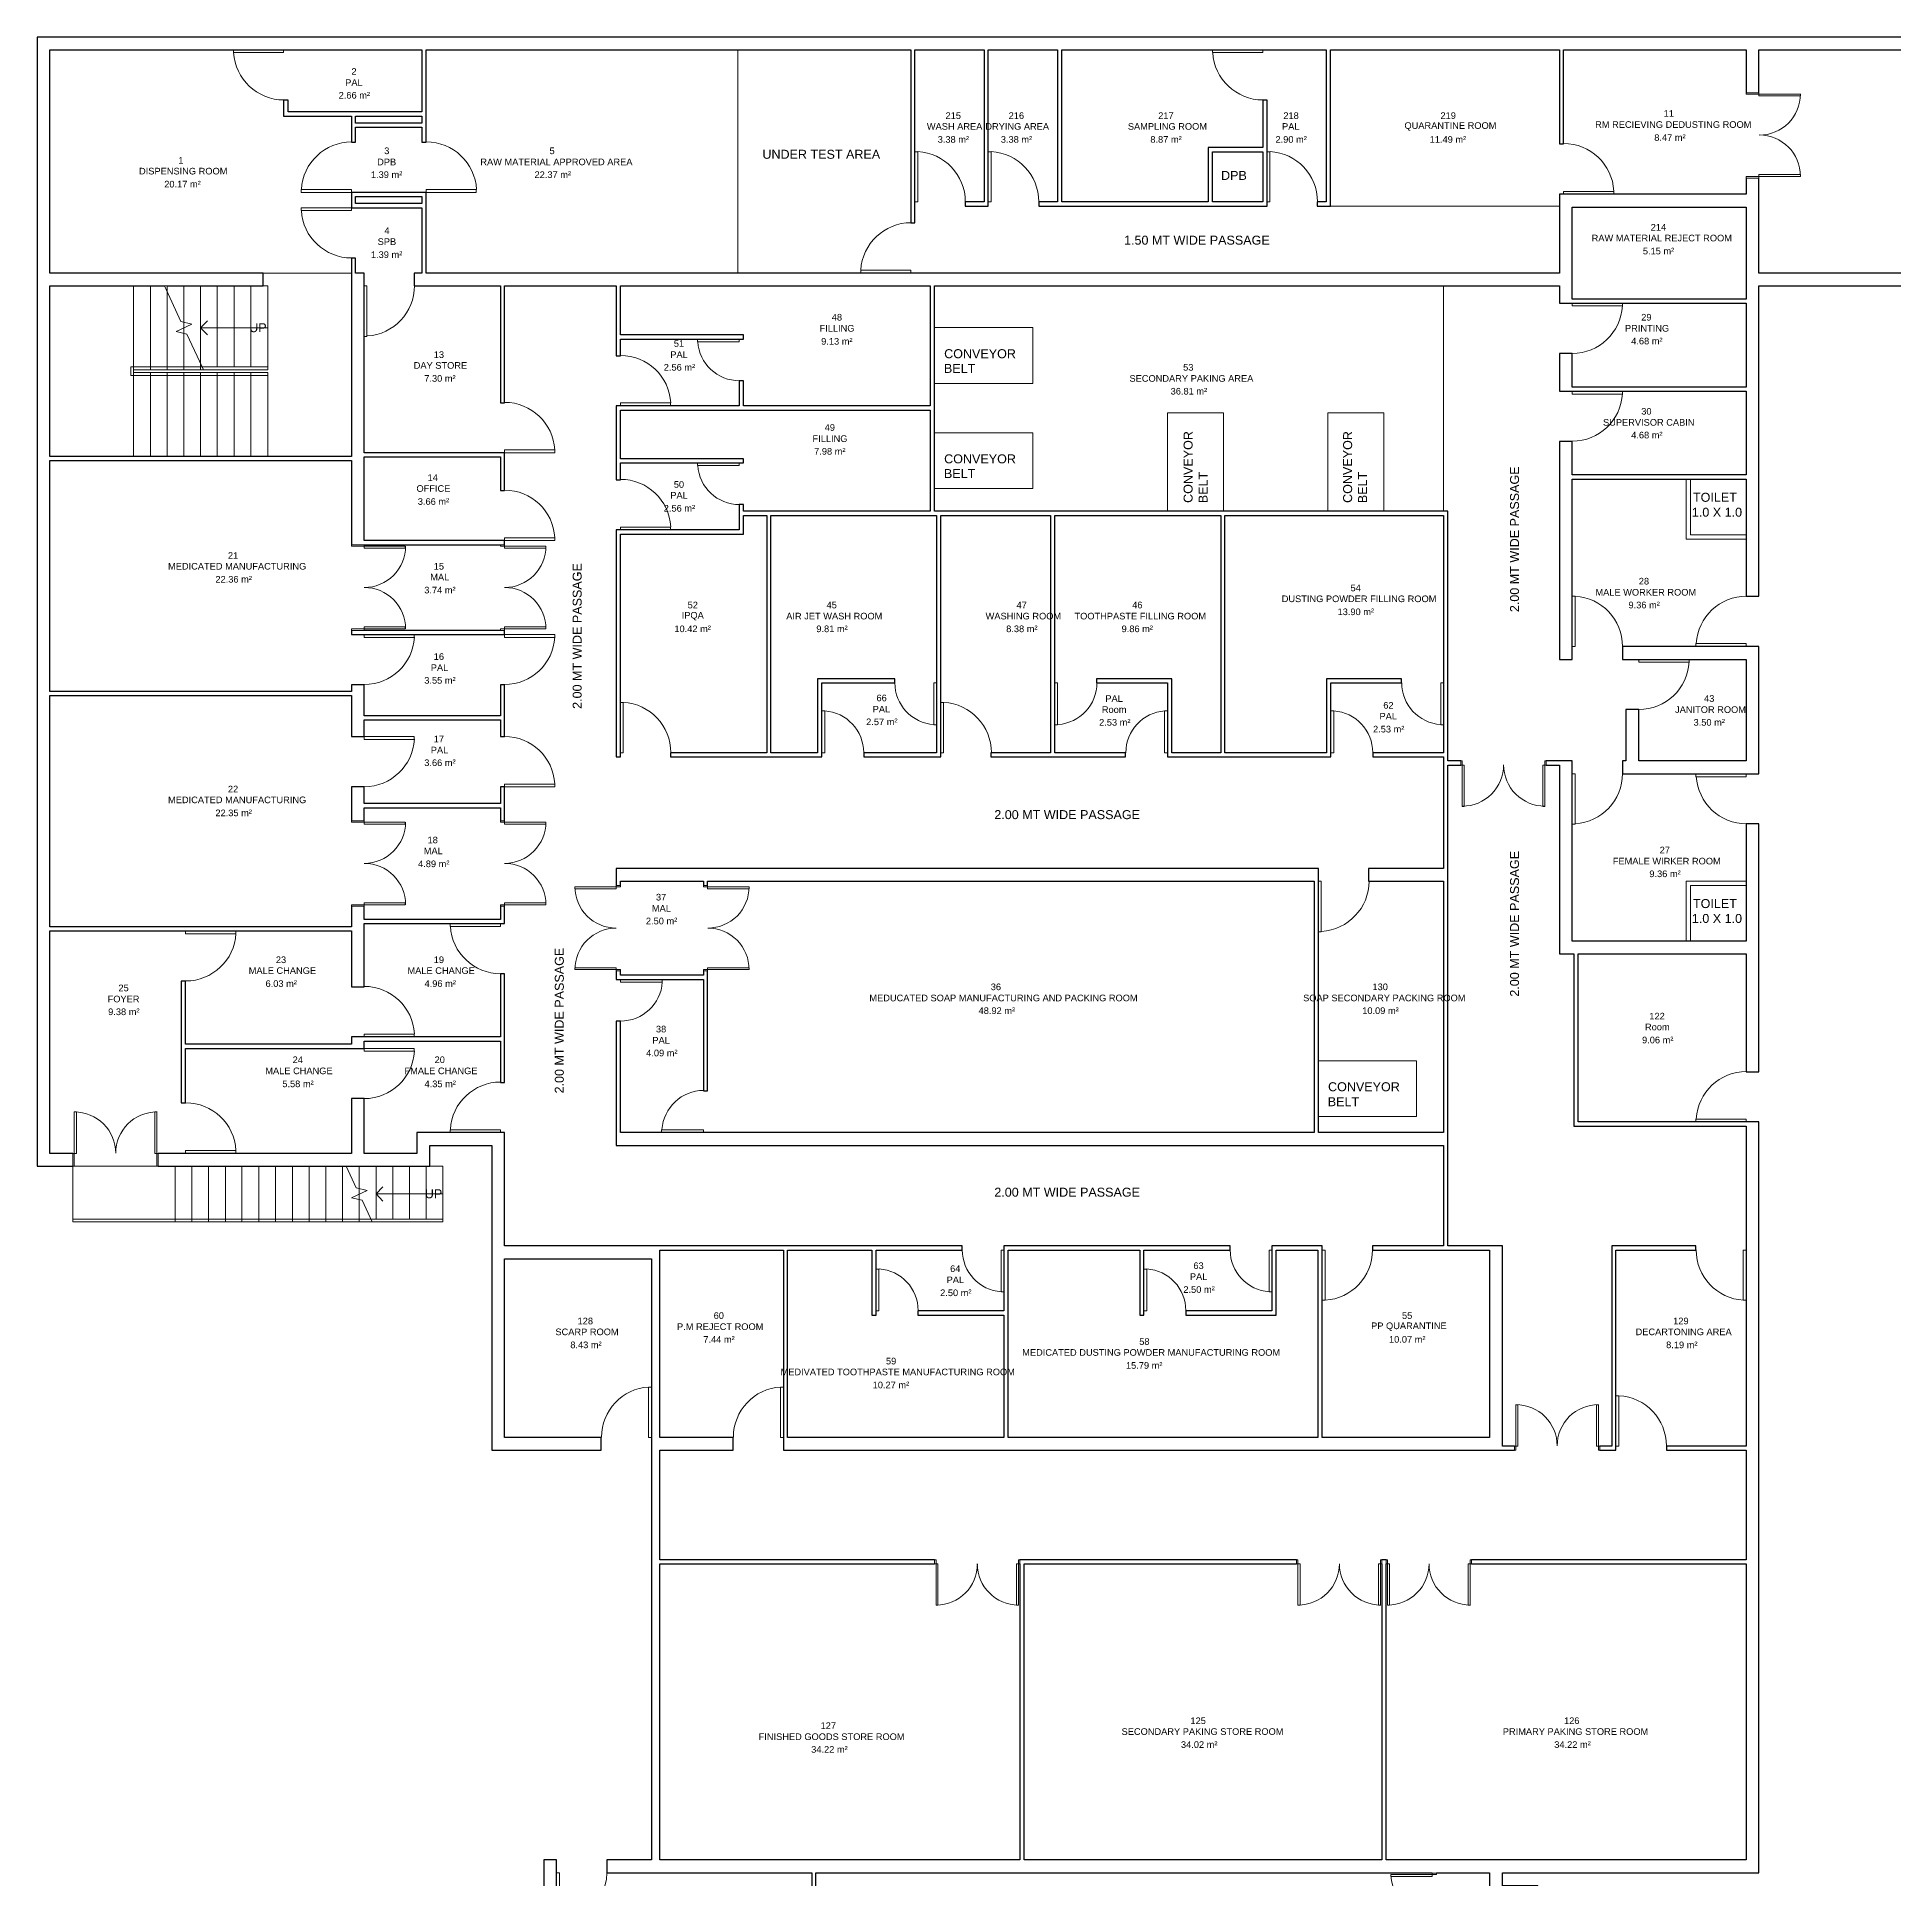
# Model space of a CAD drawing. Header units: millimetres. Extents: x 3935 to 205860, y 1962 to 72633.
# Drawn here: x 51881 to 85173, y 31187 to 64307 of the extents above; entities that cross this region are included whole.
import ezdxf

# ---------------------------------------------------------------- set-up
doc = ezdxf.new("R2010")
doc.units = ezdxf.units.MM
for name, color, linetype in [('PDF_A-AREA', 7, 'Continuous'), ('PDF_A-DETL', 7, 'Continuous'), ('PDF_A-DOOR', 7, 'Continuous'), ('PDF_A-DOOR-FRAM', 7, 'Continuous'), ('PDF_A-DOOR-HDLN', 7, 'Continuous'), ('PDF_A-FLOR-HRAL', 7, 'Continuous'), ('PDF_A-WALL', 7, 'Continuous'), ('PDF_S-STRS', 7, 'Continuous'), ('PDF_S-STRS-ANNO', 7, 'Continuous'), ('PDF_S-STRS-MBND', 7, 'Continuous'), ('PDF_Text', 7, 'Continuous')]:
    doc.layers.add(name, color=color, linetype=linetype)
doc.styles.add('PDF ArialMT', font='arial.ttf')

# ---------------------------------------------------------------- blocks, each defined once
blk = doc.blocks.new('KAVIT GROUND FLOOR')
at = {"layer": 'PDF_A-AREA', "lineweight": 9}
for points in [[(16327, 32892), (16327, 28891)], [(26945, 30091), (31047, 30091)], [(7816, 28891), (9399, 28891)], [(28969, 24629), (28969, 28663)]]:
    blk.add_lwpolyline(points, dxfattribs=at)
at = {"layer": 'PDF_A-DETL', "lineweight": 9}
for points in [[(19847, 26916), (21609, 26916), (21609, 27920), (19847, 27920)], [(24027, 24629), (24027, 26391), (25027, 26391), (25027, 24629)], [(27901, 24629), (27901, 26391), (26901, 26391), (26901, 24629)], [(19847, 26032), (21609, 26032), (21609, 25032), (19847, 25032)], [(33319, 25202), (33319, 24129), (34397, 24129)], [(34397, 24202), (33397, 24202), (33397, 25202)], [(34397, 17997), (33319, 17997), (33319, 16924)], [(33397, 16924), (33397, 17924), (34397, 17924)], [(26731, 13783), (28488, 13783), (28488, 14783), (26731, 14783)]]:
    blk.add_lwpolyline(points, dxfattribs=at)
at = {"layer": 'PDF_A-DOOR', "lineweight": 18}
for points in [[(8185, 32843), (7287, 32843), (7287, 32892), (8185, 32892)], [(25731, 32843), (24833, 32843), (24833, 32892), (25731, 32892)], [(35368, 32067), (34625, 32067), (34625, 32101), (35368, 32101)], [(19551, 30168), (19551, 31066), (19497, 31066), (19497, 30168)], [(20866, 30168), (20866, 31066), (20813, 31066), (20813, 30168)], [(25857, 30168), (25857, 31066), (25809, 31066), (25809, 30168)], [(35368, 30625), (35368, 30659), (34625, 30659), (34625, 30625)], [(9399, 30392), (8496, 30392), (8496, 30338), (9399, 30338)], [(10739, 30392), (11637, 30392), (11637, 30338), (10739, 30338)], [(31120, 30358), (32023, 30358), (32023, 30309), (31120, 30309)], [(9399, 30013), (8496, 30013), (8496, 30061), (9399, 30061)], [(9676, 28663), (9676, 27760), (9627, 27760), (9627, 28663)], [(19424, 28945), (18526, 28945), (18526, 28891), (19424, 28891)], [(31275, 28304), (32178, 28304), (32178, 28353), (31275, 28353)], [(16351, 27663), (15599, 27663), (15599, 27712), (16351, 27712)], [(31275, 26726), (32178, 26726), (32178, 26780), (31275, 26780)], [(14220, 26566), (15118, 26566), (15118, 26513), (14220, 26513)], [(12142, 25726), (13045, 25726), (13045, 25673), (12142, 25673)], [(16351, 25444), (15599, 25444), (15599, 25493), (16351, 25493)], [(14220, 24342), (15118, 24342), (15118, 24294), (14220, 24294)], [(10365, 23964), (9627, 23964), (9627, 23998), (10365, 23998)], [(12142, 24148), (13045, 24148), (13045, 24100), (12142, 24100)], [(12885, 23964), (12142, 23964), (12142, 23998), (12885, 23998)], [(31329, 22201), (31329, 23104), (31275, 23104), (31275, 22201)], [(10365, 22517), (10365, 22556), (9627, 22556), (9627, 22517)], [(9627, 22366), (10525, 22366), (10525, 22420), (9627, 22420)], [(12885, 22517), (12885, 22556), (12142, 22556), (12142, 22517)], [(12142, 22366), (13045, 22366), (13045, 22420), (12142, 22420)], [(32469, 21925), (33373, 21925), (33373, 21973), (32469, 21973)], [(34397, 22255), (33494, 22255), (33494, 22201), (34397, 22201)], [(19837, 21551), (19837, 20798), (19886, 20798), (19886, 21551)], [(22056, 21551), (22056, 20798), (22007, 20798), (22007, 21551)], [(28921, 21551), (28921, 20798), (28969, 20798), (28969, 21551)], [(14269, 20298), (14269, 21201), (14220, 21201), (14220, 20298)], [(17881, 20298), (17881, 21051), (17827, 21051), (17827, 20298)], [(20012, 20298), (20012, 21201), (19963, 21201), (19963, 20298)], [(23973, 20298), (23973, 21051), (24027, 21051), (24027, 20298)], [(27003, 20298), (27003, 21051), (26949, 21051), (26949, 20298)], [(9627, 20536), (10525, 20536), (10525, 20590), (9627, 20590)], [(29304, 19337), (29343, 19337), (29343, 20080), (29304, 20080)], [(30751, 19337), (30751, 20080), (30785, 20080), (30785, 19337)], [(12142, 19740), (13045, 19740), (13045, 19687), (12142, 19687)], [(31329, 19924), (31329, 19021), (31275, 19021), (31275, 19924)], [(34397, 19871), (33494, 19871), (33494, 19924), (34397, 19924)], [(10365, 19021), (9627, 19021), (9627, 19055), (10365, 19055)], [(12885, 19021), (12142, 19021), (12142, 19055), (12885, 19055)], [(26780, 17997), (26780, 17094), (26731, 17094), (26731, 17997)], [(13404, 17895), (13404, 17861), (14142, 17861), (14142, 17895)], [(16526, 17861), (15783, 17861), (15783, 17895), (16526, 17895)], [(10365, 17575), (10365, 17609), (9627, 17609), (9627, 17575)], [(12885, 17575), (12885, 17609), (12142, 17609), (12142, 17575)], [(6428, 17055), (7326, 17055), (7326, 17109), (6428, 17109)], [(12069, 17186), (11171, 17186), (11171, 17240), (12069, 17240)], [(13404, 16448), (14142, 16448), (14142, 16414), (13404, 16414)], [(16526, 16414), (16526, 16448), (15783, 16448), (15783, 16414)], [(14220, 16191), (14968, 16191), (14968, 16240), (14220, 16240)], [(9627, 15259), (10525, 15259), (10525, 15210), (9627, 15210)], [(9627, 14953), (10525, 14953), (10525, 15002), (9627, 15002)], [(4471, 13866), (4471, 13123), (4433, 13123), (4433, 13866)], [(5913, 13866), (5879, 13866), (5879, 13123), (5913, 13123)], [(34397, 13734), (33494, 13734), (33494, 13686), (34397, 13686)], [(12069, 13545), (11171, 13545), (11171, 13497), (12069, 13497)], [(15710, 13545), (14958, 13545), (14958, 13497), (15710, 13497)], [(6428, 13176), (7326, 13176), (7326, 13123), (6428, 13123)], [(21046, 11390), (21046, 10642), (21094, 10642), (21094, 11390)], [(25847, 11390), (25847, 10642), (25896, 10642), (25896, 11390)], [(26848, 11390), (26848, 10491), (26794, 10491), (26794, 11390)], [(34343, 11390), (34343, 10491), (34397, 10491), (34397, 11390)], [(18852, 10302), (18852, 11050), (18803, 11050), (18803, 10302)], [(23653, 10302), (23653, 11050), (23600, 11050), (23600, 10302)], [(14725, 8035), (14725, 8933), (14778, 8933), (14778, 8035)], [(17089, 8035), (17089, 8933), (17143, 8933), (17143, 8035)], [(32115, 7879), (32115, 8778), (32062, 8778), (32062, 7879)], [(30304, 8617), (30304, 7879), (30265, 7879), (30265, 8617)], [(31746, 8617), (31712, 8617), (31712, 7879), (31746, 7879)], [(19876, 5030), (19910, 5030), (19910, 5768), (19876, 5768)], [(21318, 5030), (21318, 5768), (21352, 5768), (21352, 5030)], [(26362, 5030), (26401, 5030), (26401, 5768), (26362, 5768)], [(27809, 5030), (27809, 5768), (27843, 5768), (27843, 5030)], [(27969, 5030), (28003, 5030), (28003, 5768), (27969, 5768)], [(29416, 5030), (29416, 5768), (29450, 5768), (29450, 5030)], [(28027, 204), (28027, 170), (28770, 170), (28770, 204)]]:
    blk.add_lwpolyline(points, close=True, dxfattribs=at)
at = {"layer": 'PDF_A-DOOR', "lineweight": 9}
for points in [[(10370, 22520, 0.414214), (9630, 23261, 0.414214), (10370, 24001)], [(12885, 22520, 0.414214), (12145, 23261, 0.414214), (12885, 24001)], [(29308, 19343, 0.414214), (30048, 20083, 0.414214), (30789, 19343)], [(10370, 17578, 0.414214), (9630, 18318, 0.414214), (10370, 19059)], [(12885, 17578, 0.414214), (12145, 18318, 0.414214), (12885, 19059)], [(13405, 17898, 0.414214), (14145, 17158, 0.414214), (13405, 16417)], [(16527, 16417, 0.414214), (15786, 17158, 0.414214), (16527, 17898)], [(5916, 13866, 0.414213), (5175, 13125, 0.414214), (4435, 13866)], [(31749, 8622, 0.414214), (31008, 7882, 0.414214), (30268, 8622)], [(26366, 5030, 0.414214), (27106, 5770, 0.414214), (27846, 5030)], [(27971, 5030, 0.414214), (28712, 5770, 0.414214), (29452, 5030)]]:
    blk.add_lwpolyline(points, format="xyb", dxfattribs=at)
at = {"layer": 'PDF_A-DOOR', "lineweight": 18}
blk.add_lwpolyline([(13074, 0), (13074, 233), (13128, 233), (13128, 0)], dxfattribs=at)
at = {"layer": 'PDF_A-DOOR', "lineweight": 9}
for points in [[(13943, 0), (13968, 112), (13977, 233)], [(28027, 204), (28037, 87), (28061, 0)]]:
    blk.add_lwpolyline(points, dxfattribs=at)
for centre, radius, start, end in [((8188, 32896), 901, 183.241, 270), ((25734, 32896), 901, 183.241, 270), ((34629, 32104), 740, 270, 360), ((34629, 30628), 740, 0, 90), ((9402, 30342), 901, 90, 176.759), ((10742, 30342), 901, 3.241, 90), ((19500, 30172), 901, 0, 86.759), ((20816, 30172), 901, 0, 86.759), ((25812, 30172), 901, 0, 86.759), ((31124, 30313), 901, 3.241, 90), ((9402, 30065), 901, 183.241, 270), ((19428, 28895), 901, 90, 176.759), ((9630, 28667), 901, 273.241, 360), ((31279, 28356), 901, 270, 356.759), ((16354, 27715), 750, 183.8892, 270), ((14223, 26516), 901, 3.241, 90), ((31279, 26783), 901, 270, 356.759), ((12145, 25676), 901, 3.241, 90), ((16354, 25496), 750, 183.8892, 270), ((12145, 24103), 901, 3.241, 90), ((14223, 24297), 901, 3.241, 90), ((31279, 22205), 901, 0, 86.759), ((34401, 22205), 901, 90, 176.759), ((9630, 22423), 901, 270, 356.759), ((12145, 22423), 901, 270, 356.759), ((32473, 21977), 901, 270, 356.759), ((19888, 21553), 750, 179.9999, 266.111), ((22011, 21554), 750, 273.8892, 360), ((28972, 21553), 750, 179.9999, 266.1111), ((14223, 20302), 901, 0, 86.759), ((17830, 20302), 750, 0, 86.1108), ((19967, 20302), 901, 0, 86.759), ((24029, 20301), 750, 93.8889, 180.0001), ((26953, 20302), 750, 0, 86.1108), ((9630, 20593), 901, 270, 356.759), ((12145, 19690), 901, 3.241, 90), ((31279, 19928), 901, 273.241, 360), ((34401, 19928), 901, 183.241, 270), ((26735, 18000), 901, 273.241, 360), ((6431, 17112), 901, 270, 356.759), ((12072, 17243), 901, 183.241, 270), ((9630, 15213), 901, 3.241, 90), ((14223, 16243), 750, 270, 356.1108), ((9630, 15005), 901, 270, 356.759), ((12072, 13500), 901, 90, 176.759), ((34401, 13689), 901, 90, 176.759), ((6431, 13126), 901, 3.241, 90), ((15713, 13500), 750, 90, 176.1108), ((21097, 11392), 750, 180, 266.1109), ((25898, 11392), 750, 180, 266.1109), ((26798, 11392), 901, 273.241, 360), ((34399, 11392), 901, 180, 266.759), ((18806, 10305), 750, 0, 86.1108), ((23603, 10305), 750, 0, 86.1108), ((14781, 8037), 901, 93.241, 180), ((17145, 8037), 901, 93.241, 180), ((32065, 7882), 901, 0, 86.759), ((19879, 5770), 740, 270, 360), ((21355, 5770), 740, 180, 270)]:
    blk.add_arc(centre, radius, start, end, dxfattribs=at)
at = {"layer": 'PDF_A-DOOR-FRAM', "lineweight": 18}
for points in [[(34397, 32101), (34397, 32125), (34625, 32125), (34625, 32101)], [(34625, 30596), (34397, 30596), (34397, 30625), (34625, 30625)], [(9627, 23998), (9627, 24022), (9399, 24022), (9399, 23998)], [(12142, 23998), (12142, 24022), (12069, 24022), (12069, 23998)], [(9627, 22517), (9399, 22517), (9399, 22493), (9627, 22493)], [(12142, 22517), (12069, 22517), (12069, 22493), (12142, 22493)], [(29304, 20080), (29304, 20153), (29280, 20153), (29280, 20080)], [(30785, 20080), (30809, 20080), (30809, 20153), (30785, 20153)], [(9627, 19055), (9627, 19080), (9399, 19080), (9399, 19055)], [(12142, 19055), (12142, 19080), (12069, 19080), (12069, 19055)], [(14142, 17895), (14220, 17895), (14220, 17919), (14142, 17919)], [(15710, 17895), (15710, 17919), (15783, 17919), (15783, 17895)], [(9627, 17575), (9399, 17575), (9399, 17550), (9627, 17550)], [(12142, 17575), (12069, 17575), (12069, 17550), (12142, 17550)], [(14142, 16414), (14142, 16390), (14220, 16390), (14220, 16414)], [(15783, 16390), (15710, 16390), (15710, 16414), (15783, 16414)], [(4433, 13123), (4408, 13123), (4408, 12895), (4433, 12895)], [(5913, 13123), (5913, 12895), (5938, 12895), (5938, 13123)], [(30265, 7879), (30241, 7879), (30241, 7807), (30265, 7807)], [(31746, 7879), (31746, 7807), (31770, 7807), (31770, 7879)], [(19876, 5768), (19876, 5840), (19847, 5840), (19847, 5768)], [(21352, 5768), (21381, 5768), (21381, 5840), (21352, 5840)], [(26362, 5768), (26362, 5840), (26338, 5840), (26338, 5768)], [(27843, 5768), (27867, 5768), (27867, 5840), (27843, 5840)], [(27945, 5768), (27945, 5840), (27969, 5840), (27969, 5768)], [(29450, 5840), (29474, 5840), (29474, 5768), (29450, 5768)], [(28770, 204), (28843, 204), (28843, 228), (28770, 228)]]:
    blk.add_lwpolyline(points, close=True, dxfattribs=at)
at = {"layer": 'PDF_A-DOOR-HDLN', "lineweight": 18}
blk.add_lwpolyline([(30027, 5), (30663, 5), (30663, 0)], dxfattribs=at)
at = {"layer": 'PDF_A-FLOR-HRAL', "lineweight": 9}
for points in [[(7899, 27212), (6724, 27212), (5573, 27212), (5447, 27212), (5447, 27061), (7598, 27061), (7899, 27061), (7899, 27110), (7598, 27110), (5496, 27110), (5496, 27163), (5573, 27163), (6748, 27163), (7899, 27163)], [(11040, 11943), (9749, 11943), (6239, 11943), (4408, 11943), (4408, 11894), (6239, 11894), (9773, 11894), (11040, 11894)]]:
    blk.add_lwpolyline(points, close=True, dxfattribs=at)
for points in [[(6724, 27212), (6748, 27163)], [(9749, 11943), (9773, 11894)]]:
    blk.add_lwpolyline(points, dxfattribs=at)
at = {"layer": 'PDF_A-WALL', "lineweight": 25}
for points in [[(29280, 20153), (29047, 20153), (29047, 24629), (19847, 24629), (19847, 28663), (31047, 28663), (31047, 28353), (34397, 28353), (34397, 26852), (31275, 26852), (31275, 27454), (31047, 27454), (31047, 26780), (34397, 26780), (34397, 25279), (31275, 25279), (31275, 25877), (31047, 25877), (31047, 21973), (31275, 21973), (31275, 25202), (34397, 25202), (34397, 23104), (34625, 23104), (34625, 28663), (42854, 28663)], [(43087, 33120), (3767, 33120), (3767, 12895), (4408, 12895)], [(6098, 28663), (7816, 28663), (7816, 28891), (3996, 28891), (3996, 32892), (10661, 32892), (10661, 31785), (8263, 31785), (8263, 31994), (8185, 31994), (8185, 31707), (9399, 31707), (9399, 31236), (9472, 31236), (9472, 31508), (10661, 31508), (10661, 31236), (10739, 31236), (10739, 32892), (19424, 32892), (19424, 29794), (19497, 29794), (19497, 32892), (20740, 32892), (20740, 30168), (20400, 30168), (20400, 30091), (20813, 30091), (20813, 32892), (22056, 32892), (22056, 30168), (21716, 30168), (21716, 30091), (25809, 30091), (25809, 31994), (25731, 31994), (25731, 31144), (24755, 31144), (24755, 30168), (22129, 30168), (22129, 32892), (26867, 32892), (26867, 30168), (26707, 30168), (26707, 30091), (26945, 30091), (26945, 32892), (31047, 32892), (31047, 31207), (31120, 31207), (31120, 32892), (34397, 32892), (34397, 32125)], [(34625, 32125), (34625, 32892), (42854, 32892), (42854, 28891), (34625, 28891), (34625, 30596)], [(34397, 30596), (34397, 30309), (31047, 30309), (31047, 28891), (10739, 28891), (10739, 30338), (9399, 30338), (9399, 30061), (9472, 30061), (10661, 30061), (10661, 28891), (10525, 28891), (10525, 28663), (12069, 28663), (12069, 26571), (12142, 26571), (12142, 28663), (14142, 28663), (14142, 27411), (14220, 27411), (14220, 27712), (16424, 27712), (16424, 27789), (14220, 27789), (14220, 28663), (19774, 28663), (19774, 26513), (16424, 26513), (16424, 26964), (16351, 26964), (16351, 26513), (14142, 26513), (14142, 25192), (14220, 25192), (14220, 25493), (16424, 25493), (16424, 25566), (14220, 25566), (14220, 26440), (19774, 26440), (19774, 24629), (16424, 24629), (16424, 24745), (16351, 24745), (16351, 24294), (14142, 24294), (14142, 20225), (14220, 20225), (14220, 24216), (16424, 24216), (16424, 24551), (16842, 24551), (16842, 20298), (15118, 20298), (15118, 20225), (17827, 20225), (17827, 21551), (19138, 21551), (19138, 21624), (17754, 21624), (17754, 20298), (16914, 20298), (16914, 24551), (19886, 24551), (19886, 20298), (18580, 20298), (18580, 20225), (19963, 20225), (19963, 24551), (21930, 24551), (21930, 20298), (20861, 20298), (20861, 20225), (23274, 20225), (23274, 20298), (22007, 20298), (22007, 24551), (24978, 24551), (24978, 20298), (24100, 20298), (24100, 21624), (22755, 21624), (22755, 21551), (24027, 21551), (24027, 20225), (26949, 20225), (26949, 21551), (28221, 21551), (28221, 21624), (26877, 21624), (26877, 20298), (25051, 20298), (25051, 24551), (28969, 24551), (28969, 20298), (27702, 20298), (27702, 20225), (28969, 20225), (28969, 18225), (27629, 18225), (27629, 17997), (28969, 17997), (28969, 13497), (26731, 13497), (26731, 18225), (14142, 18225), (14142, 17919)], [(9472, 30061), (9472, 30061)], [(12142, 24022), (12142, 24100), (9627, 24100), (9627, 25600), (12069, 25600), (12069, 24998), (12142, 24998), (12142, 25673), (9627, 25673), (9627, 28891), (9472, 28891), (9472, 29163), (9399, 29163), (9399, 25610), (3996, 25610), (3996, 28663), (6049, 28663)], [(9399, 17550), (9399, 17181), (3996, 17181), (3996, 21323), (9399, 21323), (9399, 20590), (9627, 20590), (9627, 20891), (12069, 20891), (12069, 20590), (12142, 20590), (12142, 21517), (12069, 21517), (12069, 20963), (9627, 20963), (9627, 21517), (9399, 21517), (9399, 21395), (3996, 21395), (3996, 25537), (9399, 25537), (9399, 24022)], [(9627, 24022), (12069, 24022)], [(9399, 22493), (9399, 22420), (12142, 22420), (12142, 22493)], [(12069, 22493), (9627, 22493)], [(30241, 7879), (30027, 7879), (30027, 11467), (29047, 11467), (29047, 20080), (29280, 20080)], [(30809, 20080), (31047, 20080), (31047, 16696), (31309, 16696), (31309, 13608), (34397, 13608), (34397, 7879), (32965, 7879), (32965, 7807), (34397, 7807), (34397, 5840), (29474, 5840)], [(30027, 0), (30027, 233), (34625, 233), (34625, 13686), (31387, 13686), (31387, 16696), (34397, 16696), (34397, 14584), (34625, 14584), (34625, 19026), (34397, 19026), (34397, 16924), (31275, 16924), (31275, 20153), (30809, 20153)], [(12142, 19080), (12142, 19687), (12069, 19687), (12069, 19390), (9627, 19390), (9627, 19687), (9399, 19687), (9399, 19080)], [(9627, 19080), (9627, 19313), (12069, 19313), (12069, 19080)], [(15783, 17919), (15783, 17997), (26653, 17997), (26653, 13497), (14220, 13497), (14220, 15492), (14142, 15492), (14142, 13264), (28969, 13264), (28969, 11467), (27697, 11467), (27697, 11390), (29794, 11390), (29794, 8035), (26794, 8035), (26794, 11467), (25896, 11467), (25896, 10302), (24352, 10302), (24352, 10224), (25974, 10224), (25974, 11390), (26721, 11390), (26721, 8035), (21172, 8035), (21172, 11390), (23527, 11390), (23527, 10224), (23600, 10224), (23600, 11390), (25148, 11390), (25148, 11467), (21094, 11467), (21094, 10302), (19551, 10302), (19551, 10224), (21094, 10224), (21094, 8035), (17215, 8035), (17215, 11390), (18725, 11390), (18725, 10224), (18803, 10224), (18803, 11390), (20347, 11390), (20347, 11467), (12142, 11467), (12142, 13497), (10569, 13497), (10569, 13123), (9627, 13123), (9627, 14103), (9399, 14103), (9399, 13123), (5938, 13123)], [(14220, 17919), (14220, 17997), (15710, 17997), (15710, 17919)], [(4408, 13123), (3996, 13123), (3996, 17109), (9399, 17109), (9399, 16109), (9627, 16109), (9627, 17240), (12142, 17240), (12142, 17550)], [(12069, 17550), (12069, 17313), (9627, 17313), (9627, 17550)], [(14142, 16390), (14142, 16240), (15710, 16240), (15710, 14244), (15783, 14244), (15783, 16390)], [(15710, 16390), (15710, 16317), (14220, 16317), (14220, 16390)], [(5938, 12895), (10802, 12895), (10802, 13264), (11914, 13264), (11914, 7807), (13875, 7807), (13875, 8035), (12142, 8035), (12142, 11234), (14778, 11234), (14778, 466), (13977, 466), (13977, 233), (17648, 233), (17648, 0)], [(19847, 5840), (14929, 5840), (14929, 7807), (16240, 7807), (16240, 8035), (14929, 8035), (14929, 11390), (17143, 11390), (17143, 7807), (30241, 7807)], [(31770, 7807), (32062, 7807), (32062, 11390), (33494, 11390), (33494, 11467), (31989, 11467), (31989, 7879), (31770, 7879)], [(21381, 5768), (21381, 466), (14929, 466), (14929, 5768), (19847, 5768)], [(26338, 5840), (21381, 5840)], [(27867, 5768), (27867, 466), (21454, 466), (21454, 5768), (26338, 5768)], [(27945, 5840), (27867, 5840)], [(29474, 5768), (34397, 5768), (34397, 466), (27945, 466), (27945, 5768)], [(13074, 0), (13074, 466), (12846, 466), (12846, 0)], [(17720, 0), (17720, 233), (28770, 233), (28770, 228)], [(28843, 228), (28843, 233), (29794, 233), (29794, 0)]]:
    blk.add_lwpolyline(points, dxfattribs=at)
for points in [[(10661, 31707), (10661, 31581), (9472, 31581), (9472, 31707)], [(24833, 31066), (25731, 31066), (25731, 30168), (24833, 30168)], [(10661, 30265), (10661, 30139), (9472, 30139), (9472, 30265)], [(31275, 30076), (34397, 30076), (34397, 28891), (34397, 28425), (31275, 28425)], [(32241, 21075), (32241, 20153), (32178, 20153), (32178, 19924), (34625, 19924), (34625, 22201), (32178, 22201), (32178, 21973), (34397, 21973), (34397, 20153), (32469, 20153), (32469, 21075)], [(9399, 15210), (9399, 15079), (6428, 15079), (6428, 16206), (6350, 16206), (6350, 14026), (6428, 14026), (6428, 15002), (9627, 15002), (9627, 15133), (12069, 15133), (12069, 14395), (12142, 14395), (12142, 16342), (12069, 16342), (12069, 15210)]]:
    blk.add_lwpolyline(points, close=True, dxfattribs=at)
at = {"layer": 'PDF_S-STRS', "lineweight": 9}
for points in [[(6098, 28663), (6098, 28556), (6098, 28663), (6049, 28663)], [(7899, 28663), (7899, 27212), (7899, 28663), (7816, 28663)], [(7899, 27163), (7598, 27163), (7297, 27163), (6996, 27163), (6748, 27163)], [(11040, 12895), (11040, 11943), (11040, 12895), (10802, 12895)], [(11040, 11894), (10739, 11894), (10438, 11894), (10142, 11894), (9841, 11894), (9773, 11894)]]:
    blk.add_lwpolyline(points, dxfattribs=at)
for points in [[(6399, 28663), (6399, 28013)], [(6695, 28663), (6695, 27270)], [(6996, 28663), (6996, 27212)], [(7297, 28663), (7297, 27212)], [(7598, 28663), (7598, 27212)], [(6399, 27911), (6399, 27814)], [(9540, 12895), (9540, 12496)], [(9841, 12895), (9841, 11943)], [(10142, 12895), (10142, 11943)], [(10438, 12895), (10438, 11943)], [(10739, 12895), (10739, 11943)], [(9540, 12395), (9540, 12293)]]:
    blk.add_lwpolyline(points, close=True, dxfattribs=at)
at = {"layer": 'PDF_S-STRS-ANNO', "lineweight": 9}
for points in [[(7899, 27911), (7598, 27911), (7297, 27911), (6996, 27911), (6695, 27911), (6821, 28037)], [(6695, 27911), (6821, 27789)], [(11040, 12395), (10739, 12395), (10438, 12395), (10142, 12395), (9841, 12395), (9962, 12521)], [(9841, 12395), (9962, 12268)]]:
    blk.add_lwpolyline(points, dxfattribs=at)
at = {"layer": 'PDF_S-STRS-MBND', "lineweight": 9}
for points in [[(5496, 28663), (3996, 28663), (3996, 25610), (5496, 25610), (5496, 27110), (5496, 27163)], [(5797, 28663), (5797, 27163)], [(6098, 28556), (6098, 27163)], [(6399, 28013), (6399, 27911)], [(6399, 27814), (6399, 27163)], [(5496, 25610), (5496, 27110), (7899, 27110), (7899, 25610)], [(5797, 25610), (5797, 27110)], [(6098, 25610), (6098, 27110)], [(6399, 25610), (6399, 27110)], [(6695, 27270), (6695, 27163)], [(6695, 25610), (6695, 27110)], [(6996, 25610), (6996, 27110)], [(7297, 25610), (7297, 27110)], [(7598, 25610), (7598, 27110)], [(6239, 12895), (6239, 11894)], [(6540, 12895), (6540, 11894)], [(6841, 12895), (6841, 11894)], [(7142, 12895), (7142, 11894)], [(7438, 12895), (7438, 11894)], [(7739, 12895), (7739, 11894)], [(8040, 12895), (8040, 11894)], [(8341, 12895), (8341, 11894)], [(8642, 12895), (8642, 11894)], [(8938, 12895), (8938, 11894)], [(9239, 12895), (9239, 11894)], [(9540, 12496), (9540, 12395)], [(9540, 12293), (9540, 11894)]]:
    blk.add_lwpolyline(points, close=True, dxfattribs=at)
for points in [[(6724, 27212), (6452, 27799), (6258, 27848), (6540, 27979), (6345, 28027), (6049, 28663), (5496, 28663), (5496, 27163), (6748, 27163)], [(9307, 12895), (9486, 12506), (9681, 12458), (9399, 12327), (9593, 12283), (9773, 11894), (4408, 11894), (4408, 12895), (8904, 12895)]]:
    blk.add_lwpolyline(points, dxfattribs=at)
at = {"layer": 'PDF_Text', "attachment_point": 4, "style": 'PDF ArialMT'}
for s, insert, char_height in [('PAL', (9288, 32306), 118.7), ('2', (9399, 32505), 119), ('2.66 m²', (9171, 32078), 118.7), ('215', (20047, 31714), 118.7), ('216', (21178, 31714), 118.7), ('217', (23858, 31714), 118.7), ('218', (26101, 31714), 118.7), ('219', (28917, 31714), 118.7), ('11', (32917, 31753), 118.7), ('WASH AREA', (19712, 31520), 118.7), ('3.38 m²', (19906, 31287), 118.7), ('DRYING AREA', (20760, 31520), 118.67), ('3.38 m²', (21037, 31287), 118.7), ('SAMPLING ROOM', (23314, 31520), 118.67), ('8.87 m²', (23717, 31287), 118.7), ('2.90 m²', (25960, 31287), 118.7), ('PAL', (26077, 31520), 118.7), ('QUARANTINE ROOM', (28271, 31520), 118.67), ('11.49 m²', (28723, 31287), 118.7), ('RM RECIEVING DEDUSTING ROOM', (31689, 31554), 118.67), ('8.47 m²', (32748, 31321), 118.7), ('1', (6297, 30913), 119), ('3', (9987, 31083), 119), ('5', (12949, 31083), 119), ('UNDER TEST AREA', (16765, 31021), 160.92), ('DISPENSING ROOM', (5593, 30719), 118.67), ('1.39 m²', (9749, 30656), 118.7), ('DPB', (9861, 30884), 118.7), ('RAW MATERIAL APPROVED AREA', (11710, 30884), 118.67), ('22.37 m²', (12681, 30656), 118.7), ('DPB', (24984, 30643), 160.9), ('20.17 m²', (6045, 30486), 118.7), ('4', (9992, 29656), 119), ('214', (32684, 29714), 118.7), ('SPB', (9870, 29456), 118.7), ('1.50 MT WIDE PASSAGE', (23246, 29482), 160.92), ('RAW MATERIAL REJECT ROOM', (31626, 29520), 118.67), ('5.15 m²', (32544, 29287), 118.7), ('1.39 m²', (9749, 29223), 118.7), ('UP', (7569, 27914), 160), ('48', (18008, 28102), 118.7), ('29', (32515, 28102), 118.7), ('51', (15177, 27631), 118.7), ('FILLING', (17789, 27903), 118.7), ('9.13 m²', (17818, 27670), 118.7), ('PRINTING', (32223, 27903), 118.7), ('4.68 m²', (32335, 27675), 118.7), ('13', (10875, 27432), 118.7), ('PAL', (15114, 27432), 118.7), ('CONVEYOR', (20022, 27448), 160.9), ('DAY STORE', (10516, 27238), 118.7), ('7.30 m²', (10705, 27005), 118.7), ('2.56 m²', (14997, 27204), 118.7), ('BELT', (20018, 27186), 160.9), ('SECONDARY PAKING AREA', (23343, 27005), 118.67), ('53', (24305, 27204), 118.7), ('36.81 m²', (24081, 26776), 118.7), ('30', (32515, 26417), 118.7), ('FILLING', (17663, 25927), 118.7), ('49', (17881, 26126), 118.7), ('SUPERVISOR CABIN', (31830, 26218), 118.67), ('4.68 m²', (32335, 25990), 118.7), ('7.98 m²', (17692, 25699), 118.7), ('CONVEYOR', (20022, 25564), 160.9), ('BELT', (20018, 25302), 160.9), ('OFFICE', (10565, 25033), 118.7), ('14', (10764, 25228), 118.7), ('PAL', (15114, 24912), 118.7), ('50', (15177, 25106), 118.7), ('3.66 m²', (10589, 24800), 118.7), ('2.56 m²', (14997, 24679), 118.7), ('1.0 X 1.0', (33422, 24608), 160.9), ('TOILET', (33442, 24875), 160.9), ('MEDICATED MANUFACTURING', (6113, 23640), 118.67), ('21', (7186, 23834), 118.7), ('15', (10875, 23640), 118.7), ('22.36 m²', (6962, 23407), 118.7), ('MAL', (10812, 23446), 118.7), ('54', (27305, 23252), 118.7), ('28', (32471, 23373), 118.7), ('3.74 m²', (10705, 23213), 118.7), ('52', (15425, 22946), 118.7), ('45', (17915, 22946), 118.7), ('47', (21319, 22946), 118.7), ('46', (23392, 22946), 118.7), ('DUSTING POWDER FILLING ROOM', (26072, 23057), 118.67), ('MALE WORKER ROOM', (31694, 23174), 118.67), ('9.36 m²', (32286, 22946), 118.7), ('IPQA', (15318, 22747), 118.7), ('AIR JET WASH ROOM', (17192, 22747), 118.67), ('WASHING ROOM', (20765, 22747), 118.67), ('TOOTHPASTE FILLING ROOM', (22358, 22747), 118.67), ('13.90 m²', (27072, 22824), 118.7), ('10.42 m²', (15187, 22519), 118.7), ('9.81 m²', (17731, 22519), 118.7), ('8.38 m²', (21134, 22519), 118.7), ('9.86 m²', (23202, 22519), 118.7), ('16', (10875, 22023), 118.7), ('3.55 m²', (10705, 21596), 118.7), ('PAL', (10822, 21824), 118.7), ('66', (18809, 21281), 118.7), ('PAL', (22911, 21271), 118.7), ('43', (33641, 21271), 118.7), ('PAL', (18741, 21081), 118.7), ('Room', (22848, 21072), 118.7), ('PAL', (27824, 20955), 118.7), ('62', (27892, 21149), 118.7), ('JANITOR ROOM', (33121, 21072), 118.67), ('2.57 m²', (18624, 20853), 118.7), ('2.53 m²', (22799, 20844), 118.7), ('2.53 m²', (27708, 20722), 118.7), ('3.50 m²', (33452, 20844), 118.7), ('PAL', (10822, 20348), 118.7), ('17', (10875, 20547), 118.7), ('3.66 m²', (10705, 20120), 118.7), ('22', (7186, 19649), 118.7), ('MEDICATED MANUFACTURING', (6113, 19455), 118.67), ('22.35 m²', (6962, 19222), 118.7), ('2.00 MT WIDE PASSAGE', (20921, 19190), 160.92), ('18', (10764, 18736), 118.7), ('4.89 m²', (10594, 18309), 118.7), ('MAL', (10696, 18542), 118.7), ('FEMALE WIRKER ROOM', (32005, 18358), 118.67), ('27', (32845, 18557), 118.7), ('9.36 m²', (32660, 18130), 118.7), ('37', (14857, 17712), 118.7), ('TOILET', (33442, 17597), 160.9), ('2.50 m²', (14677, 17285), 118.7), ('MAL', (14784, 17513), 118.7), ('1.0 X 1.0', (33422, 17330), 160.9), ('23', (8045, 16590), 118.7), ('19', (10875, 16590), 118.7), ('MALE CHANGE', (7559, 16396), 118.67), ('MALE CHANGE', (10404, 16396), 118.67), ('25', (5224, 16086), 118.7), ('6.03 m²', (7860, 16163), 118.7), ('4.96 m²', (10710, 16163), 118.7), ('36', (20857, 16105), 118.7), ('130', (27698, 16105), 118.7), ('FOYER', (5030, 15887), 118.7), ('9.38 m²', (5040, 15658), 118.7), ('MEDUCATED SOAP MANUFACTURING AND PACKING ROOM', (18682, 15906), 118.67), ('48.92 m²', (20639, 15678), 118.7), ('SOAP SECONDARY PACKING ROOM', (26455, 15906), 118.67), ('10.09 m²', (27514, 15678), 118.7), ('38', (14857, 15348), 118.7), ('Room', (32582, 15386), 118.7), ('122', (32660, 15581), 118.7), ('4.09 m²', (14682, 14920), 118.7), ('PAL', (14793, 15149), 118.7), ('9.06 m²', (32529, 15153), 118.7), ('MALE CHANGE', (7856, 14600), 118.67), ('24', (8346, 14799), 118.7), ('FMALE CHANGE', (10351, 14600), 118.67), ('20', (10890, 14799), 118.7), ('5.58 m²', (8161, 14367), 118.7), ('4.35 m²', (10710, 14367), 118.7), ('CONVEYOR', (26902, 14315), 160.9), ('BELT', (26897, 14048), 160.9), ('UP', (10715, 12397), 160.9), ('2.00 MT WIDE PASSAGE', (20921, 12426), 160.92), ('64', (20129, 11056), 118.7), ('63', (24489, 11109), 118.7), ('2.50 m²', (19950, 10624), 118.7), ('PAL', (20066, 10857), 118.7), ('2.50 m²', (24309, 10682), 118.7), ('PAL', (24426, 10915), 118.7), ('128', (13453, 10119), 118.7), ('P.M REJECT ROOM', (15235, 10017), 118.67), ('60', (15891, 10216), 118.7), ('PP QUARANTINE', (27674, 10017), 118.67), ('55', (28227, 10216), 118.7), ('129', (33087, 10119), 118.7), ('SCARP ROOM', (13055, 9924), 118.7), ('8.43 m²', (13322, 9691), 118.7), ('7.44 m²', (15706, 9789), 118.7), ('58', (23518, 9750), 118.7), ('10.07 m²', (27994, 9789), 118.7), ('DECARTONING AREA', (32413, 9924), 118.67), ('8.19 m²', (32961, 9691), 118.7), ('59', (18979, 9400), 118.7), ('MEDICATED DUSTING POWDER MANUFACTURING ROOM', (21421, 9555), 118.67), ('15.79 m²', (23280, 9322), 118.7), ('MEDIVATED TOOTHPASTE MANUFACTURING ROOM', (17090, 9206), 118.67), ('10.27 m²', (18741, 8973), 118.7), ('125', (24436, 2957), 118.7), ('126', (31131, 2957), 118.7), ('FINISHED GOODS STORE ROOM', (16697, 2671), 118.67), ('127', (17808, 2870), 118.7), ('SECONDARY PAKING STORE ROOM', (23202, 2763), 118.67), ('PRIMARY PAKING STORE ROOM', (30034, 2763), 118.67), ('34.22 m²', (17639, 2443), 118.7), ('34.02 m²', (24266, 2530), 118.7), ('34.22 m²', (30956, 2530), 118.7)]:
    blk.add_mtext(s, dxfattribs=dict(at, insert=insert, char_height=char_height))
at = {"layer": 'PDF_Text', "attachment_point": 4, "rotation": 90, "style": 'PDF ArialMT'}
for s, insert, char_height in [('CONVEYOR', (24395, 24776), 160.9), ('CONVEYOR', (27254, 24776), 160.9), ('BELT', (24662, 24771), 160.9), ('BELT', (27521, 24771), 160.9), ('2.00 MT WIDE PASSAGE', (30245, 22819), 160.92), ('2.00 MT WIDE PASSAGE', (13446, 21086), 160.92), ('2.00 MT WIDE PASSAGE', (30245, 15930), 160.92), ('2.00 MT WIDE PASSAGE', (13126, 14196), 160.92)]:
    blk.add_mtext(s, dxfattribs=dict(at, insert=insert, char_height=char_height))

msp = doc.modelspace()

# ---------------------------------------------------------------- block references
msp.add_blockref('KAVIT GROUND FLOOR', (48113.118, 31187.321))

doc.saveas('drawing.dxf')
